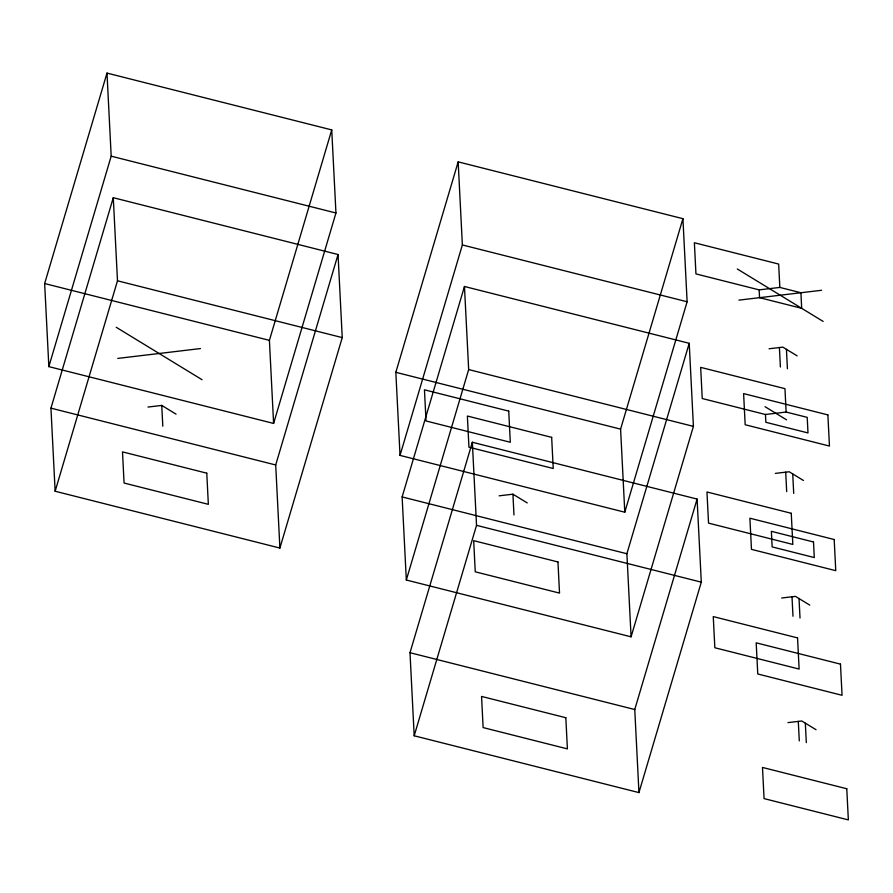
<?xml version="1.0" encoding="UTF-8"?>
<svg xmlns="http://www.w3.org/2000/svg" width="893" height="893" viewBox="0 0 893 893"><rect width="100%" height="100%" fill="white"/><g stroke="black" fill="none" stroke-linecap="round" stroke-linejoin="round"><path stroke-width="1.34" d="M44.65 283.539L106.993 73.092L331.738 129.909L335.947 212.992L273.604 423.438L48.847 366.621L44.65 283.539L269.407 340.356L273.604 423.438M48.847 366.621L111.19 156.175L106.993 73.092M50.946 408.157L113.288 197.71L338.045 254.527L342.242 337.61L279.9 548.056L55.143 491.239L50.946 408.157L275.703 464.974L279.9 548.056M55.143 491.239L117.485 280.793L113.288 197.71M269.407 340.356L331.738 129.909M275.703 464.974L338.045 254.527M395.833 372.314L458.165 161.867L682.922 218.685L687.119 301.767L624.787 512.214L400.031 455.397L395.833 372.314L620.59 429.131L624.787 512.214M400.031 455.397L462.362 244.95L458.165 161.867M402.129 496.932L464.46 286.486L689.217 343.303L693.414 426.385L631.083 636.832L406.326 580.015L402.129 496.932L626.886 553.749L631.083 636.832M406.326 580.015L468.669 369.568L464.46 286.486M409.999 652.705L472.341 442.258L697.098 499.075L701.295 582.158L638.953 792.604L414.196 735.787L409.999 652.705L634.756 709.522L638.953 792.604M414.196 735.787L476.538 525.341L472.341 442.258M620.59 429.131L682.922 218.685M626.886 553.749L689.217 343.303M634.756 709.522L697.098 499.075M117.776 358.417L200.478 348.56M759.162 289.879L779.835 287.423L800.909 292.748L801.691 308.319L759.552 297.67L759.162 289.879L695.948 273.905L694.374 242.751L778.651 264.06L779.835 287.423M738.879 300.137L821.582 290.281M147.97 407.052L161.756 405.411L176.066 414.151M769.074 348.772L782.848 347.131L797.159 355.872M765.457 414.497L786.13 412.041L807.205 417.366L807.998 432.938L765.848 422.289L765.457 414.497L702.244 398.524L700.67 367.369L784.958 388.667L786.13 412.041M499.142 495.827L512.928 494.186L527.238 502.938M775.37 473.39L789.155 471.75L803.466 480.49M781.665 598.009L795.451 596.368L809.761 605.108M787.961 722.627L801.747 720.986L816.057 729.726M111.19 156.175L335.947 212.992M462.362 244.95L687.119 301.767M117.485 280.793L342.242 337.61M468.669 369.568L693.414 426.385M476.538 525.341L701.295 582.158M737.305 268.983L823.156 321.435M765.067 406.706L786.532 419.822M116.202 327.262L202.052 379.715M786.432 349.319L787.414 368.787M792.727 473.937L793.71 493.405M799.023 598.556L800.016 618.023M805.33 723.174L806.312 742.641M779.41 347.544L780.393 367.012M785.706 472.163L786.688 491.63M792.002 596.781L792.984 616.248M798.297 721.388L799.291 740.866M512.928 494.186L513.977 514.96M161.756 405.411L162.805 426.184M827.878 414.899L743.601 393.601L745.175 424.744L829.452 446.053L827.878 414.899M508.731 411.115L424.454 389.806L426.028 420.96L510.305 442.269L508.731 411.115M551.662 437.347L467.374 416.038L468.948 447.192L553.236 468.501L551.662 437.347M791.254 513.285L706.966 491.987L708.54 523.131L792.828 544.44L791.254 513.285M834.185 539.517L749.897 518.208L751.471 549.362L835.759 570.672L834.185 539.517M813.501 541.984L771.362 531.324L772.144 546.907L814.293 557.556L813.501 541.984M206.774 473.178L122.497 451.88L124.071 483.035L208.348 504.333L206.774 473.178M557.958 561.965L473.681 540.656L475.255 571.81L559.531 593.108L557.958 561.965M797.549 637.903L713.261 616.594L714.835 647.749L799.123 669.058L797.549 637.903M840.48 664.135L756.192 642.826L757.766 673.981L842.054 695.29L840.48 664.135M565.827 717.726L481.55 696.428L483.124 727.583L567.401 748.881L565.827 717.726M846.776 788.753L762.488 767.444L764.062 798.599L848.35 819.908L846.776 788.753"/></g></svg>
